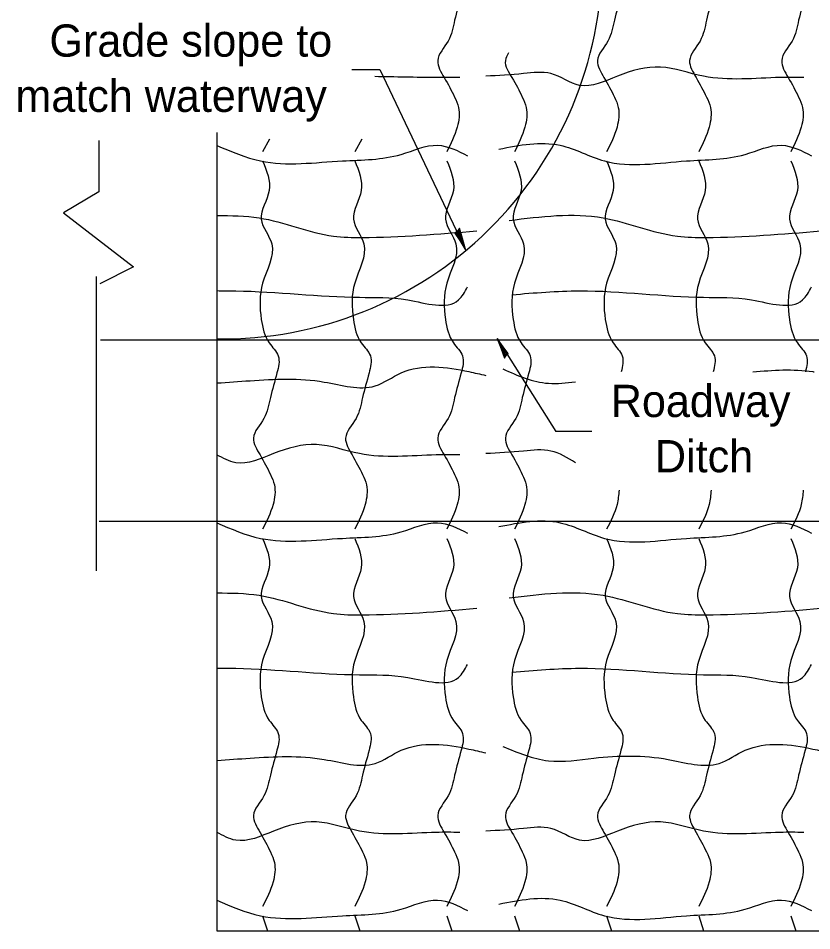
# Model space of a CAD drawing. Extents: x -0.02 to 2.83, y -0.09 to 1.83.
# Drawn here: x 1.6907 to 1.9779, y 0.6458 to 0.9762 of the extents above; entities that cross this region are included whole.
import ezdxf

# ---------------------------------------------------------------- set-up
doc = ezdxf.new("R2010")
doc.units = 0
doc.layers.add('RD_Pr_Roadway_Notes', color=7, linetype='Continuous')
doc.layers.add('SH_General_Details', color=7, linetype='Continuous')

msp = doc.modelspace()

# ---------------------------------------------------------------- linework, layer by layer
at = {"layer": 'RD_Pr_Roadway_Notes'}
for p, q in [((1.8114679175881638, 0.9576321060659989), (1.821626250929196, 0.9576321060659989)), ((1.821626250929196, 0.9576321060659989), (1.8527345842583074, 0.8920854394043489)), ((1.8640179175799683, 0.8601837727429971), (1.8853079175813092, 0.8265287727321192)), ((1.8982645842498138, 0.8265287727321192), (1.8853079175813092, 0.8265287727321192))]:
    msp.add_line(p, q, dxfattribs=at)
for points in [[(1.849671250925769, 0.8990987727249666), (1.848737917588462, 0.8983921060765787), (1.8505245842603937, 0.8956487727368876), (1.8527345842583074, 0.8920854394043489), (1.8514529175823524, 0.8963821060659989), (1.8504662509230867, 0.9002087727392717), (1.849671250925769, 0.8990987727249666), (1.8491262509291961, 0.8984754394094153), (1.8515845842627778, 0.8946321060659989), (1.8503312509125067, 0.8994854393998786), (1.849751250929196, 0.8984204394022628), (1.8507262509135498, 0.896585439404349), (1.8501762509210005, 0.898527106067042)], [(1.867286250915934, 0.8541221060755356), (1.8680712509220436, 0.8548237727286919), (1.8662645842498138, 0.857152106067042), (1.8640179175799683, 0.8601837727429971), (1.8654845842583074, 0.8564271060625717), (1.8666562509207025, 0.8530687727334603), (1.867286250915934, 0.8541221060755356), (1.867729584263076, 0.8547221060598894), (1.865239584253539, 0.8579837727348014), (1.8667195842532411, 0.8537271060744925), (1.8671645842460884, 0.8547254394094154), (1.866152917590548, 0.85629710606734), (1.8667912509111657, 0.8545954393948122)]]:
    msp.add_lwpolyline(points, dxfattribs=at)
at = {"layer": 'SH_General_Details'}
for p, q in [((1.7198945842450455, 0.9318987727368876), (1.7198945842450455, 0.9133571060697242)), ((1.7626195842487706, 0.9348121060731515), (1.7626195842487706, 0.6458271060588463)), ((1.7816845842463864, 0.9323621060649558), (1.7791679175956143, 0.9278187727334603)), ((1.815017917579968, 0.9323621060649558), (1.812501250929196, 0.9278187727334603)), ((1.7198945842450455, 0.9133571060697242), (1.7070962509183183, 0.9056737727324172)), ((1.7070962509183183, 0.9056737727324172), (1.7324879175884618, 0.8861637727419539)), ((1.7324879175884618, 0.8861637727419539), (1.7202995842559232, 0.8800621060731515)), ((1.7189795842630757, 0.8826237727406129), (1.7189795842630757, 0.7761487727368875)), ((1.7204645842580095, 0.8596871060731515), (2.0427695842450455, 0.8596871060731515)), ((1.7200462509257688, 0.794055439392726), (2.5995529175860774, 0.794055439392726)), ((1.7791679175956143, 0.6512521060707672), (1.780957917577584, 0.6458271060588463)), ((1.812501250929196, 0.6512521060707672), (1.8142912509111657, 0.6458271060588463)), ((1.8458345842627777, 0.6512521060707672), (1.8476245842440022, 0.6458271060588463)), ((1.8703279175823524, 0.6512521060707672), (1.8721179175836935, 0.6458271060588463)), ((1.903661250915934, 0.6512521060707672), (1.9054512509172752, 0.6458271060588463)), ((1.9369945842487706, 0.6512521060707672), (1.9387845842508569, 0.6458271060588463)), ((1.9703279175823523, 0.6512521060707672), (1.9721179175836934, 0.6458271060588463)), ((1.7626195842487706, 0.6458271060588463), (2.5576579175857796, 0.6458271060588463))]:
    msp.add_line(p, q, dxfattribs=at)
msp.add_arc((1.7645225587753548, 0.9975821983421846), 0.13751597066666663, 269.20735833333333, 359.84213611111113, dxfattribs=at)
for points in [[(1.8458345842627777, 1.061152106067042), (1.8481945842569663, 1.0504321060578032), (1.8453612509233845, 1.040058772742997), (1.849134584254582, 1.0310987727249665), (1.8458345842627777, 1.0169521060588462), (1.8453612509233845, 1.0037454394104584), (1.8481945842569663, 0.9952587727310761), (1.8514945842487707, 0.9905387727419539), (1.851021250930239, 0.9844121060768767), (1.8486612509159341, 0.9754521060588464), (1.8463079175813093, 0.9679054393971964), (1.842534584250857, 0.9608321060741946), (1.8448879175847366, 0.9546987727286919), (1.8486612509159341, 0.94762543940569), (1.850074584252198, 0.9438587727348013), (1.8496079175932303, 0.9367787727321192), (1.8458345842627777, 0.9278187727334603)], [(1.9051679175956144, 0.99720377274404), (1.9060212509302392, 0.9952587727310761), (1.9093212509220436, 0.9905387727419539), (1.9088479175833954, 0.9844121060768767), (1.906487917588462, 0.9754521060588464), (1.904134584254582, 0.9679054393971964), (1.9003612509233847, 0.9608321060741946), (1.9027145842580093, 0.9546987727286919), (1.906487917588462, 0.94762543940569), (1.9079012509254707, 0.9438587727348013), (1.9074345842463865, 0.9367787727321192), (1.903661250915934, 0.9278187727334603)], [(1.9385012509291961, 0.99720377274404), (1.9393545842630757, 0.9952587727310761), (1.9426545842556253, 0.9905387727419539), (1.9421812509162322, 0.9844121060768767), (1.9398212509220436, 0.9754521060588464), (1.9374679175881637, 0.9679054393971964), (1.9336945842569664, 0.9608321060741946), (1.936047917590846, 0.9546987727286919), (1.9398212509220436, 0.94762543940569), (1.9412345842583074, 0.9438587727348013), (1.9407679175799681, 0.9367787727321192), (1.9369945842487706, 0.9278187727334603)], [(1.9718345842627778, 0.99720377274404), (1.9726879175966574, 0.9952587727310761), (1.9759879175884618, 0.9905387727419539), (1.9755145842498139, 0.9844121060768767), (1.9731545842556253, 0.9754521060588464), (1.9708012509210004, 0.9679054393971964), (1.967027917590548, 0.9608321060741946), (1.9693812509244277, 0.9546987727286919), (1.9731545842556253, 0.94762543940569), (1.974567917591889, 0.9438587727348013), (1.9741012509135498, 0.9367787727321192), (1.9703279175823523, 0.9278187727334603)], [(1.8680962509183183, 0.9636687727371855), (1.867027917590548, 0.9608321060741946), (1.8693812509244276, 0.9546987727286919), (1.8731545842556252, 0.94762543940569), (1.874567917591889, 0.9438587727348013), (1.87410125091355, 0.9367787727321192), (1.8703279175823524, 0.9278187727334603)], [(1.9750145842498137, 0.9546987727286919), (1.966527917590548, 0.9546987727286919), (1.938707917577584, 0.9551721060673399), (1.923141250914891, 0.9584721060598894), (1.9075812509125067, 0.9551721060673399), (1.8939079175857796, 0.9518721060755356), (1.883527917590548, 0.9561187727252647), (1.8736279175942734, 0.9561187727252647), (1.8599545842474297, 0.9551721060673399)], [(1.8505212509302391, 0.9546987727286919), (1.8420345842508568, 0.9546987727286919), (1.8197329175932302, 0.9550371060768768)], [(1.8646679175956145, 0.9287654393913849), (1.8868345842627778, 0.9301787727276488), (1.9028679175836936, 0.924518772741656), (1.932574584252198, 0.924518772741656), (1.9537945842606916, 0.9268787727358445), (1.967001250929196, 0.9301787727276488), (1.9778479175833954, 0.9264054393971963)], [(1.7626195842487706, 0.9301337727310761), (1.7783745842440024, 0.924518772741656), (1.8080812509125068, 0.924518772741656), (1.8293012509210005, 0.9268787727358445), (1.842507917589505, 0.9301787727276488), (1.8533545842630759, 0.9264054393971963)], [(1.7791679175956143, 0.924518772741656), (1.781527917590548, 0.9137987727324172), (1.7786945842569664, 0.9034254393974944), (1.782467917588164, 0.8944654393995806), (1.7791679175956143, 0.8803187727334603), (1.7786945842569664, 0.8671121060649558), (1.781527917590548, 0.85862543940569), (1.7848279175823523, 0.8539054393971964), (1.7843545842630757, 0.8477787727321192), (1.7819945842487708, 0.8388187727334603), (1.779641250914891, 0.8312721060718103), (1.7758679175836936, 0.8241987727286919), (1.7782212509183182, 0.8180654394033059), (1.7819945842487708, 0.8109921060601875), (1.7834079175857795, 0.8072254394094154), (1.7829412509268119, 0.8001454394067331), (1.7791679175956143, 0.7911854394080743)], [(1.812501250929196, 0.924518772741656), (1.8148612509233846, 0.9137987727324172), (1.812027917590548, 0.9034254393974944), (1.8158012509210004, 0.8944654393995806), (1.812501250929196, 0.8803187727334603), (1.812027917590548, 0.8671121060649558), (1.8148612509233846, 0.85862543940569), (1.818161250915934, 0.8539054393971964), (1.8176879175966574, 0.8477787727321192), (1.8153279175823525, 0.8388187727334603), (1.8129745842484726, 0.8312721060718103), (1.8092012509172752, 0.8241987727286919), (1.811554584251155, 0.8180654394033059), (1.8153279175823525, 0.8109921060601875), (1.8167412509186163, 0.8072254394094154), (1.8162745842603936, 0.8001454394067331), (1.812501250929196, 0.7911854394080743)], [(1.8458345842627777, 0.924518772741656), (1.8481945842569663, 0.9137987727324172), (1.8453612509233845, 0.9034254393974944), (1.849134584254582, 0.8944654393995806), (1.8458345842627777, 0.8803187727334603), (1.8453612509233845, 0.8671121060649558), (1.8481945842569663, 0.85862543940569), (1.8514945842487707, 0.8539054393971964), (1.851021250930239, 0.8477787727321192), (1.8486612509159341, 0.8388187727334603), (1.8463079175813093, 0.8312721060718103), (1.842534584250857, 0.8241987727286919), (1.8448879175847366, 0.8180654394033059), (1.8486612509159341, 0.8109921060601875), (1.850074584252198, 0.8072254394094154), (1.8496079175932303, 0.8001454394067331), (1.8458345842627777, 0.7911854394080743)], [(1.8703279175823524, 0.924518772741656), (1.8726879175966575, 0.9137987727324172), (1.8698545842630758, 0.9034254393974944), (1.8736279175942734, 0.8944654393995806), (1.8703279175823524, 0.8803187727334603), (1.8698545842630758, 0.8671121060649558), (1.8726879175966575, 0.85862543940569), (1.875987917588462, 0.8539054393971964), (1.8755145842498138, 0.8477787727321192), (1.8731545842556252, 0.8388187727334603), (1.8708012509210004, 0.8312721060718103), (1.867027917590548, 0.8241987727286919), (1.8693812509244276, 0.8180654394033059), (1.8731545842556252, 0.8109921060601875), (1.874567917591889, 0.8072254394094154), (1.87410125091355, 0.8001454394067331), (1.8703279175823524, 0.7911854394080743)], [(1.903661250915934, 0.924518772741656), (1.9060212509302392, 0.9137987727324172), (1.9031879175966575, 0.9034254393974944), (1.906961250927855, 0.8944654393995806), (1.903661250915934, 0.8803187727334603), (1.9031879175966575, 0.8671121060649558), (1.9060212509302392, 0.85862543940569), (1.9093212509220436, 0.8539054393971964), (1.9089462509220436, 0.8481771060625716)], [(1.9369945842487706, 0.924518772741656), (1.9393545842630757, 0.9137987727324172), (1.9365212509302392, 0.9034254393974944), (1.9402945842606916, 0.8944654393995806), (1.9369945842487706, 0.8803187727334603), (1.9365212509302392, 0.8671121060649558), (1.9393545842630757, 0.85862543940569), (1.9426545842556253, 0.8539054393971964), (1.9422795842556253, 0.8481771060625716)], [(1.9703279175823523, 0.924518772741656), (1.9726879175966574, 0.9137987727324172), (1.9698545842630757, 0.9034254393974944), (1.9736279175942733, 0.8944654393995806), (1.9703279175823523, 0.8803187727334603), (1.9698545842630757, 0.8671121060649558), (1.9726879175966574, 0.85862543940569), (1.9759879175884618, 0.8539054393971964), (1.9756129175884618, 0.8481771060625716)], [(1.8684412509268118, 0.9029521060588463), (1.9023945842450454, 0.9038987727368876), (1.9292745842603936, 0.8972921060721084), (1.9396479175953163, 0.8968187727334602), (1.9811479175953164, 0.8991787727276488)], [(1.7626195842487706, 0.9047571060659989), (1.7779012509254708, 0.9038987727368876), (1.8047812509207024, 0.8972921060721084), (1.8151545842556251, 0.8968187727334602), (1.8566545842556252, 0.8991787727276488)], [(1.7626195842487706, 0.8775454394022628), (1.7694145842460884, 0.8774854393998786), (1.8142145842580093, 0.8751321060659989), (1.831661250915934, 0.8741854394080742), (1.8500545842511549, 0.8741854394080742), (1.8533545842630759, 0.8788987727368875)], [(1.8693812509244276, 0.8760721060636147), (1.8939079175857796, 0.8774854393998786), (1.938707917577584, 0.8751321060659989), (1.9561545842556252, 0.8741854394080742), (1.974547917590846, 0.8741854394080742), (1.9778479175833954, 0.8788987727368875)], [(1.7626195842487706, 0.8441354393961533), (1.7746012509135498, 0.8449454393985375), (1.801481250928153, 0.8444787727395697), (1.8198679175836934, 0.8430654394033059), (1.8293012509210005, 0.8477787727321192), (1.8538279175823524, 0.8482521060707673), (1.8599545842474297, 0.8468321060741946)], [(1.8660812509125069, 0.849192106068383), (1.882587917592932, 0.8440054394009217), (1.892344584253241, 0.8445837727392718)], [(1.9565379175810111, 0.8481771060625716), (1.9783212509220436, 0.8482521060707673), (1.9788145842617346, 0.8481771060625716)], [(1.8505212509302391, 0.8180654394033059), (1.8420345842508568, 0.8180654394033059), (1.8142145842580093, 0.818538772741954), (1.7986479175953163, 0.8218387727345033), (1.7830879175929322, 0.818538772741954), (1.7694145842460884, 0.815238772730033), (1.7626195842487706, 0.8181337727310761)], [(1.892344584253241, 0.8152471060755356), (1.883527917590548, 0.8194854393998786), (1.8736279175942734, 0.8194854393998786), (1.8599545842474297, 0.818538772741954)], [(1.9081579175857797, 0.8053537727395698), (1.9074345842463865, 0.8001454394067331), (1.903661250915934, 0.7911854394080743)], [(1.9414912509186162, 0.8053537727395698), (1.9407679175799681, 0.8001454394067331), (1.9369945842487706, 0.7911854394080743)], [(1.9748245842521979, 0.8053537727395698), (1.9741012509135498, 0.8001454394067331), (1.9703279175823523, 0.7911854394080743)], [(1.7626195842487706, 0.79350043940569), (1.7783745842440024, 0.7878854393961533), (1.8080812509125068, 0.7878854393961533), (1.8293012509210005, 0.7902454394104584), (1.842507917589505, 0.7935454394022627), (1.8533545842630759, 0.7897721060718104)], [(1.8646679175956145, 0.7921321060659989), (1.8868345842627778, 0.7935454394022627), (1.9028679175836936, 0.7878854393961533), (1.932574584252198, 0.7878854393961533), (1.9537945842606916, 0.7902454394104584), (1.967001250929196, 0.7935454394022627), (1.9778479175833954, 0.7897721060718104)], [(1.7791679175956143, 0.7878854393961533), (1.781527917590548, 0.7771654394070312), (1.7786945842569664, 0.7667921060721083), (1.782467917588164, 0.7578321060741945), (1.7791679175956143, 0.7436854394080742), (1.7786945842569664, 0.7304787727395697), (1.781527917590548, 0.7219921060601875), (1.7848279175823523, 0.7172721060718104), (1.7843545842630757, 0.7111454394067331), (1.7819945842487708, 0.7021854394080742), (1.779641250914891, 0.6946387727263077), (1.7758679175836936, 0.6875654394033058), (1.7782212509183182, 0.6814321060578032), (1.7819945842487708, 0.6743587727348014), (1.7834079175857795, 0.6705921060646578), (1.7829412509268119, 0.6635121060612306), (1.7791679175956143, 0.6545521060625716)], [(1.812501250929196, 0.7878854393961533), (1.8148612509233846, 0.7771654394070312), (1.812027917590548, 0.7667921060721083), (1.8158012509210004, 0.7578321060741945), (1.812501250929196, 0.7436854394080742), (1.812027917590548, 0.7304787727395697), (1.8148612509233846, 0.7219921060601875), (1.818161250915934, 0.7172721060718104), (1.8176879175966574, 0.7111454394067331), (1.8153279175823525, 0.7021854394080742), (1.8129745842484726, 0.6946387727263077), (1.8092012509172752, 0.6875654394033058), (1.811554584251155, 0.6814321060578032), (1.8153279175823525, 0.6743587727348014), (1.8167412509186163, 0.6705921060646578), (1.8162745842603936, 0.6635121060612306), (1.812501250929196, 0.6545521060625716)], [(1.8458345842627777, 0.7878854393961533), (1.8481945842569663, 0.7771654394070312), (1.8453612509233845, 0.7667921060721083), (1.849134584254582, 0.7578321060741945), (1.8458345842627777, 0.7436854394080742), (1.8453612509233845, 0.7304787727395697), (1.8481945842569663, 0.7219921060601875), (1.8514945842487707, 0.7172721060718104), (1.851021250930239, 0.7111454394067331), (1.8486612509159341, 0.7021854394080742), (1.8463079175813093, 0.6946387727263077), (1.842534584250857, 0.6875654394033058), (1.8448879175847366, 0.6814321060578032), (1.8486612509159341, 0.6743587727348014), (1.850074584252198, 0.6705921060646578), (1.8496079175932303, 0.6635121060612306), (1.8458345842627777, 0.6545521060625716)], [(1.8703279175823524, 0.7878854393961533), (1.8726879175966575, 0.7771654394070312), (1.8698545842630758, 0.7667921060721083), (1.8736279175942734, 0.7578321060741945), (1.8703279175823524, 0.7436854394080742), (1.8698545842630758, 0.7304787727395697), (1.8726879175966575, 0.7219921060601875), (1.875987917588462, 0.7172721060718104), (1.8755145842498138, 0.7111454394067331), (1.8731545842556252, 0.7021854394080742), (1.8708012509210004, 0.6946387727263077), (1.867027917590548, 0.6875654394033058), (1.8693812509244276, 0.6814321060578032), (1.8731545842556252, 0.6743587727348014), (1.874567917591889, 0.6705921060646578), (1.87410125091355, 0.6635121060612306), (1.8703279175823524, 0.6545521060625716)], [(1.903661250915934, 0.7878854393961533), (1.9060212509302392, 0.7771654394070312), (1.9031879175966575, 0.7667921060721083), (1.906961250927855, 0.7578321060741945), (1.903661250915934, 0.7436854394080742), (1.9031879175966575, 0.7304787727395697), (1.9060212509302392, 0.7219921060601875), (1.9093212509220436, 0.7172721060718104), (1.9088479175833954, 0.7111454394067331), (1.906487917588462, 0.7021854394080742), (1.904134584254582, 0.6946387727263077), (1.9003612509233847, 0.6875654394033058), (1.9027145842580093, 0.6814321060578032), (1.906487917588462, 0.6743587727348014), (1.9079012509254707, 0.6705921060646578), (1.9074345842463865, 0.6635121060612306), (1.903661250915934, 0.6545521060625716)], [(1.9369945842487706, 0.7878854393961533), (1.9393545842630757, 0.7771654394070312), (1.9365212509302392, 0.7667921060721083), (1.9402945842606916, 0.7578321060741945), (1.9369945842487706, 0.7436854394080742), (1.9365212509302392, 0.7304787727395697), (1.9393545842630757, 0.7219921060601875), (1.9426545842556253, 0.7172721060718104), (1.9421812509162322, 0.7111454394067331), (1.9398212509220436, 0.7021854394080742), (1.9374679175881637, 0.6946387727263077), (1.9336945842569664, 0.6875654394033058), (1.936047917590846, 0.6814321060578032), (1.9398212509220436, 0.6743587727348014), (1.9412345842583074, 0.6705921060646578), (1.9407679175799681, 0.6635121060612306), (1.9369945842487706, 0.6545521060625716)], [(1.9703279175823523, 0.7878854393961533), (1.9726879175966574, 0.7771654394070312), (1.9698545842630757, 0.7667921060721083), (1.9736279175942733, 0.7578321060741945), (1.9703279175823523, 0.7436854394080742), (1.9698545842630757, 0.7304787727395697), (1.9726879175966574, 0.7219921060601875), (1.9759879175884618, 0.7172721060718104), (1.9755145842498139, 0.7111454394067331), (1.9731545842556253, 0.7021854394080742), (1.9708012509210004, 0.6946387727263077), (1.967027917590548, 0.6875654394033058), (1.9693812509244277, 0.6814321060578032), (1.9731545842556253, 0.6743587727348014), (1.974567917591889, 0.6705921060646578), (1.9741012509135498, 0.6635121060612306), (1.9703279175823523, 0.6545521060625716)], [(1.7626195842487706, 0.7681237727406128), (1.7779012509254708, 0.7672654393913849), (1.8047812509207024, 0.7606587727273508), (1.8151545842556251, 0.7601854394080743), (1.8566545842556252, 0.7625454394022628)], [(1.8684412509268118, 0.7663187727334603), (1.9023945842450454, 0.7672654393913849), (1.9292745842603936, 0.7606587727273508), (1.9396479175953163, 0.7601854394080743), (1.9811479175953164, 0.7625454394022628)], [(1.7626195842487706, 0.7409121060768767), (1.7694145842460884, 0.7408521060744926), (1.8142145842580093, 0.7384987727406128), (1.831661250915934, 0.7375521060625716), (1.8500545842511549, 0.7375521060625716), (1.8533545842630759, 0.7422654393913849)], [(1.8693812509244276, 0.7394387727382287), (1.8939079175857796, 0.7408521060744926), (1.938707917577584, 0.7384987727406128), (1.9561545842556252, 0.7375521060625716), (1.974547917590846, 0.7375521060625716), (1.9778479175833954, 0.7422654393913849)], [(1.7626195842487706, 0.7075021060707672), (1.7746012509135498, 0.7083121060731514), (1.801481250928153, 0.7078454393948123), (1.8198679175836934, 0.7064321060578033), (1.8293012509210005, 0.7111454394067331), (1.8538279175823524, 0.7116187727252646), (1.8599545842474297, 0.7101987727286919)], [(1.8660812509125069, 0.7125587727429971), (1.882587917592932, 0.7073721060755357), (1.899094584253241, 0.7083121060731514), (1.9259745842484726, 0.7078454393948123), (1.9443612509233845, 0.7064321060578033), (1.9537945842606916, 0.7111454394067331), (1.9783212509220436, 0.7116187727252646), (1.9844479175871208, 0.7101987727286919)], [(1.8505212509302391, 0.6814321060578032), (1.8420345842508568, 0.6814321060578032), (1.8142145842580093, 0.6819054393971964), (1.7986479175953163, 0.6852054394091174), (1.7830879175929322, 0.6819054393971964), (1.7694145842460884, 0.678605439404647), (1.7626195842487706, 0.68150043940569)], [(1.9750145842498137, 0.6814321060578032), (1.966527917590548, 0.6814321060578032), (1.938707917577584, 0.6819054393971964), (1.923141250914891, 0.6852054394091174), (1.9075812509125067, 0.6819054393971964), (1.8939079175857796, 0.678605439404647), (1.883527917590548, 0.6828521060744925), (1.8736279175942734, 0.6828521060744925), (1.8599545842474297, 0.6819054393971964)], [(1.8646679175956145, 0.6554987727406129), (1.8868345842627778, 0.6569121060768768), (1.9028679175836936, 0.6512521060707672), (1.932574584252198, 0.6512521060707672), (1.9537945842606916, 0.6536121060649558), (1.967001250929196, 0.6569121060768768), (1.9778479175833954, 0.6531387727263077)], [(1.7626195842487706, 0.6568671060601875), (1.7783745842440024, 0.6512521060707672), (1.8080812509125068, 0.6512521060707672), (1.8293012509210005, 0.6536121060649558), (1.842507917589505, 0.6569121060768768), (1.8533545842630759, 0.6531387727263077)]]:
    msp.add_spline(points, degree=3, dxfattribs=at)

# ---------------------------------------------------------------- texts
at = {"layer": 'RD_Pr_Roadway_Notes'}
for s, p in [('Grade slope to', (1.7020102809240207, 0.9622537727358444)), ('match waterway', (1.6896896914625483, 0.9422537727358444)), ('Roadway', (1.9051777952807667, 0.8317937727371856)), ('Ditch', (1.921152080932208, 0.8117937727371856))]:
    msp.add_text(s, height=0.011666669999999999, dxfattribs=at).set_placement(p)

doc.saveas('drawing.dxf')
